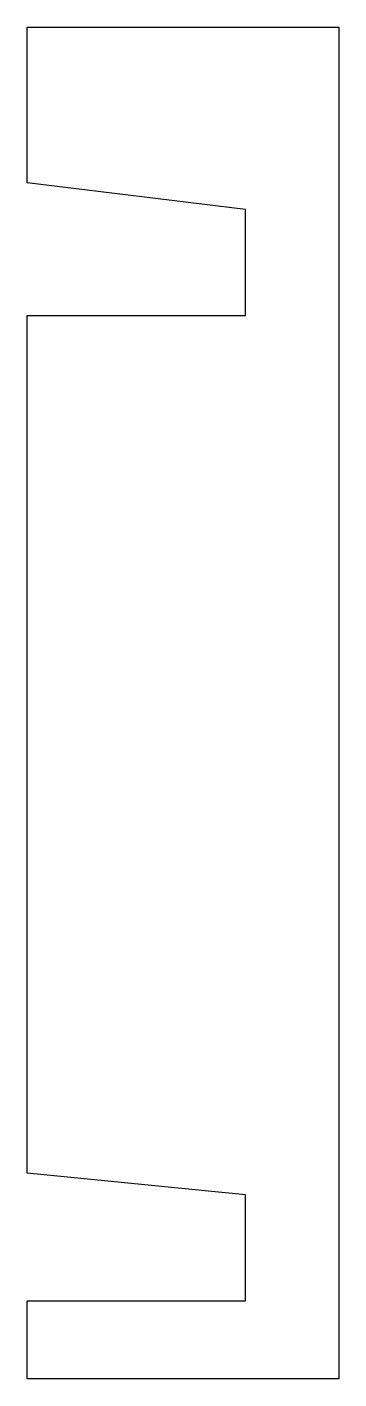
# Model space of a CAD drawing. Header units: millimetres. Extents: x 163.5 to 173.5, y 2 to 45.4.
import ezdxf

# ---------------------------------------------------------------- set-up
doc = ezdxf.new("R2010")
doc.units = ezdxf.units.MM
doc.layers.get('0').update_dxf_attribs({"color": 253, "lineweight": 70, "true_color": 0x8faf8f})

msp = doc.modelspace()

# ---------------------------------------------------------------- linework, layer by layer
at = {"color": 98, "lineweight": -3, "true_color": 0x054805}
for p, q in [((163.5, 40.35), (163.5, 45.35)), ((163.5, 45.35), (173.5, 45.35)), ((173.5, 45.35), (173.5, 2)), ((170.5, 39.5), (163.5, 40.35)), ((170.5, 36.1), (170.5, 39.5)), ((163.5, 8.6), (163.5, 36.1)), ((163.5, 36.1), (170.5, 36.1)), ((170.5, 7.9), (163.5, 8.6)), ((170.5, 4.5), (170.5, 7.9)), ((163.5, 2), (163.5, 4.5)), ((163.5, 4.5), (170.5, 4.5)), ((173.5, 2), (163.5, 2))]:
    msp.add_line(p, q, dxfattribs=at)

doc.saveas('drawing.dxf')
